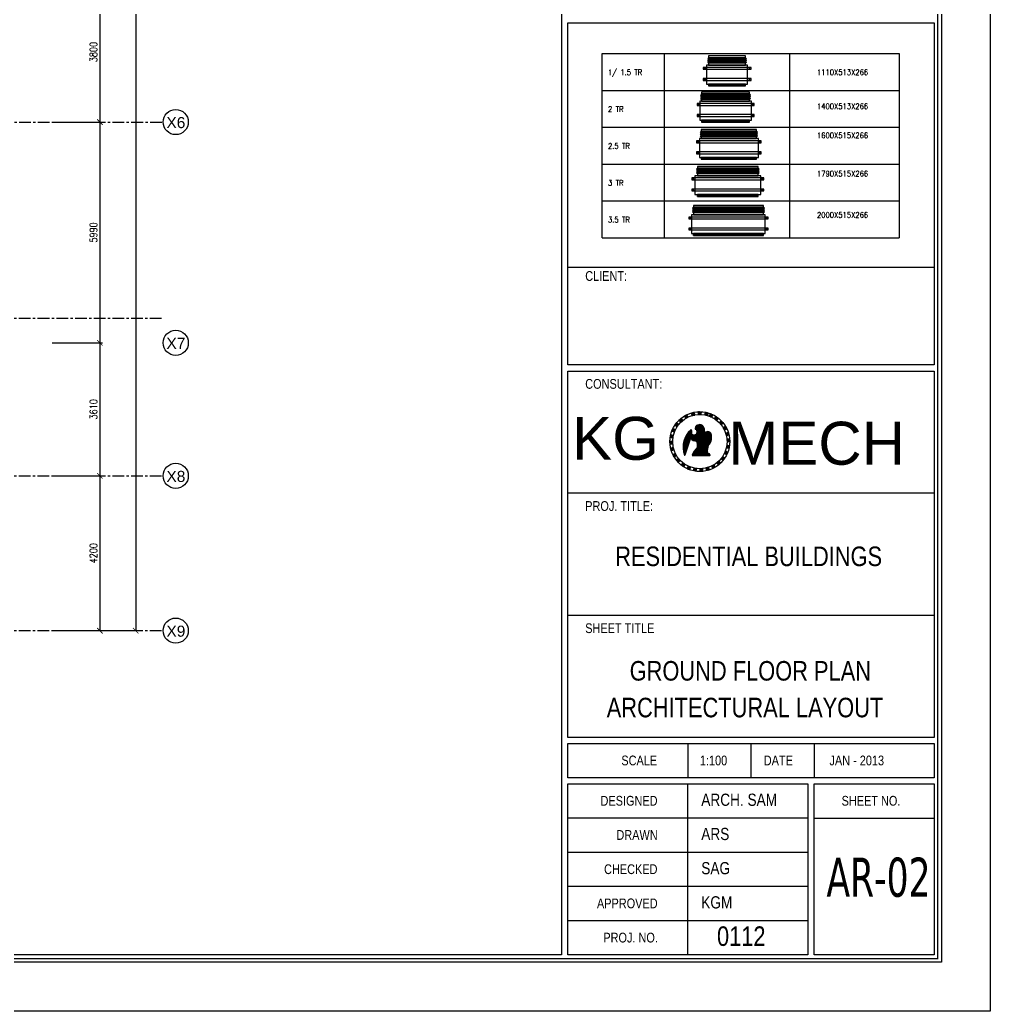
# Model space of a CAD drawing. Header units: millimetres. Extents: x -1288794 to 2153086, y -2701644 to -1428868.
# Drawn here: x 1534033 to 1560378, y -1519494 to -1492595 of the extents above; entities that cross this region are included whole.
import ezdxf
from ezdxf.enums import TextEntityAlignment as Align

# ---------------------------------------------------------------- set-up
doc = ezdxf.new("R2010")
doc.units = ezdxf.units.MM
doc.header["$LTSCALE"] = 100
doc.header["$PDMODE"] = 34
doc.linetypes.add('CENTER', pattern=[50.8, 31.75, -6.35, 6.35, -6.35])
for name, color, linetype in [('A-ANNO-DIMS', 1, 'Continuous'), ('A-ANNO-SYMB', 33, 'Continuous'), ('A-ANNO-TEXT', 8, 'Continuous'), ('A-GRID', 253, 'CENTER'), ('AC-HLTEXT', 100, 'Continuous'), ('DAIMENTION', 32, 'Continuous'), ('FCU-AC', 160, 'Continuous'), ('LOGO LINE', 7, 'Continuous'), ('LOGO1LINE', 7, 'Continuous'), ('TEXT', 4, 'Continuous')]:
    doc.layers.add(name, color=color, linetype=linetype)
doc.styles.add('ISTILO', font='sanss___.ttf', dxfattribs={"width": 0.8, "height": 400})
doc.styles.add('MKL', font='swisse.ttf')
doc.styles.add('ROMANS', font='romans.shx', dxfattribs={"width": 0.8})
doc.styles.add('SANSSERIF', font='sas_____.pfb')
doc.styles.add('TAHOMA', font='tahoma.ttf', dxfattribs={"width": 0.7})
doc.dimstyles.new('100 of DIM2', dxfattribs={"dimscale": 0, "dimtxt": 200, "dimasz": 150, "dimexe": 75, "dimexo": 200, "dimgap": 75, "dimtad": 1, "dimdec": 0, "dimrnd": 5, "dimzin": 0, "dimdsep": 46, "dimtxsty": 'ROMANS', "dimblk": 'ARCHTICK', "dimcen": 100, "dimclrd": 94, "dimclre": 94, "dimclrt": 2, "dimadec": 0, "dimazin": 0, "dimtfac": 1, "dimtdec": 0, "dimtofl": 0, "dimtmove": 2, "dimatfit": 3, "dimldrblk": 'OPEN90', "dimfxl": 75, "dimtolj": 1, "dimtzin": 0, "dimarcsym": 0})

# ---------------------------------------------------------------- blocks, each defined once
blk = doc.blocks.new('_ArchTick')
at = {"color": 0, "linetype": 'ByBlock', "const_width": 0.15}
blk.add_lwpolyline([(-0.5, -0.5), (0.5, 0.5)], dxfattribs=at)
blk = doc.blocks.new('*D576')
at = {"layer": 'A-ANNO-DIMS', "color": 94, "lineweight": -2, "ltscale": 3, "transparency": 16777216}
for p, q in [((1535025, -1473969), (1537255, -1473969)), ((1537180, -1473969), (1537180, -1509169)), ((1535025, -1509169), (1537255, -1509169))]:
    blk.add_line(p, q, dxfattribs=at)
at = {"layer": 'Defpoints', "color": 0, "ltscale": 3, "transparency": 16777216}
for p in [(1534825, -1473969), (1534825, -1509169), (1537180, -1509169)]:
    blk.add_point(p, dxfattribs=at)
at = {"layer": 'A-ANNO-DIMS', "color": 94, "lineweight": -2, "ltscale": 3, "transparency": 16777216, "xscale": 150, "yscale": 150, "zscale": 150}
for p, rotation in [((1537180, -1473969), 90), ((1537180, -1509169), 270)]:
    blk.add_blockref('_ArchTick', p, dxfattribs=dict(at, rotation=rotation))
at = {"layer": 'A-ANNO-DIMS', "color": 2, "ltscale": 3, "transparency": 16777216, "insert": (1537005, -1491569), "char_height": 200, "attachment_point": 5, "rotation": 90, "style": 'ROMANS'}
blk.add_mtext('\\A1;35200', dxfattribs=at)
blk = doc.blocks.new('_Open90')
at = {"color": 0, "linetype": 'ByBlock', "lineweight": -2}
for p, q in [((0, 0), (-1, 0)), ((-0.5, 0.5), (0, 0)), ((0, 0), (-0.5, -0.5))]:
    blk.add_line(p, q, dxfattribs=at)
blk = doc.blocks.new('*D581')
at = {"layer": 'A-ANNO-DIMS', "color": 94, "lineweight": -2, "ltscale": 3, "transparency": 16777216}
for p, q in [((1534916, -1491569), (1536282, -1491569)), ((1536207, -1491569), (1536207, -1495369)), ((1534916, -1495369), (1536282, -1495369))]:
    blk.add_line(p, q, dxfattribs=at)
at = {"layer": 'Defpoints', "color": 0, "ltscale": 3, "transparency": 16777216}
for p in [(1534716, -1491569), (1534716, -1495369), (1536207, -1495369)]:
    blk.add_point(p, dxfattribs=at)
at = {"layer": 'A-ANNO-DIMS', "color": 94, "lineweight": -2, "ltscale": 3, "transparency": 16777216, "xscale": 150, "yscale": 150, "zscale": 150}
for p, rotation in [((1536207, -1491569), 90), ((1536207, -1495369), 270)]:
    blk.add_blockref('_ArchTick', p, dxfattribs=dict(at, rotation=rotation))
at = {"layer": 'A-ANNO-DIMS', "color": 2, "ltscale": 3, "transparency": 16777216, "insert": (1536032, -1493469), "char_height": 200, "attachment_point": 5, "rotation": 90, "style": 'ROMANS'}
blk.add_mtext('\\A1;3800', dxfattribs=at)
blk = doc.blocks.new('*D582')
at = {"layer": 'A-ANNO-DIMS', "color": 94, "lineweight": -2, "ltscale": 3, "transparency": 16777216}
for p, q in [((1534916, -1495369), (1536282, -1495369)), ((1536207, -1495369), (1536207, -1501359)), ((1534916, -1501359), (1536282, -1501359))]:
    blk.add_line(p, q, dxfattribs=at)
at = {"layer": 'Defpoints', "color": 0, "ltscale": 3, "transparency": 16777216}
for p in [(1534716, -1495369), (1534716, -1501359), (1536207, -1501359)]:
    blk.add_point(p, dxfattribs=at)
at = {"layer": 'A-ANNO-DIMS', "color": 94, "lineweight": -2, "ltscale": 3, "transparency": 16777216, "xscale": 150, "yscale": 150, "zscale": 150}
for p, rotation in [((1536207, -1495369), 90), ((1536207, -1501359), 270)]:
    blk.add_blockref('_ArchTick', p, dxfattribs=dict(at, rotation=rotation))
at = {"layer": 'A-ANNO-DIMS', "color": 2, "ltscale": 3, "transparency": 16777216, "insert": (1536032, -1498364), "char_height": 200, "attachment_point": 5, "rotation": 90, "style": 'ROMANS'}
blk.add_mtext('\\A1;5990', dxfattribs=at)
blk = doc.blocks.new('*D583')
at = {"layer": 'A-ANNO-DIMS', "color": 94, "lineweight": -2, "ltscale": 3, "transparency": 16777216}
for p, q in [((1534916, -1501359), (1536282, -1501359)), ((1536207, -1501359), (1536207, -1504969)), ((1534916, -1504969), (1536282, -1504969))]:
    blk.add_line(p, q, dxfattribs=at)
at = {"layer": 'Defpoints', "color": 0, "ltscale": 3, "transparency": 16777216}
for p in [(1534716, -1501359), (1534716, -1504969), (1536207, -1504969)]:
    blk.add_point(p, dxfattribs=at)
at = {"layer": 'A-ANNO-DIMS', "color": 94, "lineweight": -2, "ltscale": 3, "transparency": 16777216, "xscale": 150, "yscale": 150, "zscale": 150}
for p, rotation in [((1536207, -1501359), 90), ((1536207, -1504969), 270)]:
    blk.add_blockref('_ArchTick', p, dxfattribs=dict(at, rotation=rotation))
at = {"layer": 'A-ANNO-DIMS', "color": 2, "ltscale": 3, "transparency": 16777216, "insert": (1536032, -1503164), "char_height": 200, "attachment_point": 5, "rotation": 90, "style": 'ROMANS'}
blk.add_mtext('\\A1;3610', dxfattribs=at)
blk = doc.blocks.new('*D584')
at = {"layer": 'A-ANNO-DIMS', "color": 94, "lineweight": -2, "ltscale": 3, "transparency": 16777216}
for p, q in [((1534916, -1504969), (1536282, -1504969)), ((1536207, -1504969), (1536207, -1509169)), ((1534916, -1509169), (1536282, -1509169))]:
    blk.add_line(p, q, dxfattribs=at)
at = {"layer": 'Defpoints', "color": 0, "ltscale": 3, "transparency": 16777216}
for p in [(1534716, -1504969), (1534716, -1509169), (1536207, -1509169)]:
    blk.add_point(p, dxfattribs=at)
at = {"layer": 'A-ANNO-DIMS', "color": 94, "lineweight": -2, "ltscale": 3, "transparency": 16777216, "xscale": 150, "yscale": 150, "zscale": 150}
for p, rotation in [((1536207, -1504969), 90), ((1536207, -1509169), 270)]:
    blk.add_blockref('_ArchTick', p, dxfattribs=dict(at, rotation=rotation))
at = {"layer": 'A-ANNO-DIMS', "color": 2, "ltscale": 3, "transparency": 16777216, "insert": (1536032, -1507069), "char_height": 200, "attachment_point": 5, "rotation": 90, "style": 'ROMANS'}
blk.add_mtext('\\A1;4200', dxfattribs=at)
blk = doc.blocks.new('fcu-1    1.5 tr')
h = blk.add_hatch()
h.set_pattern_fill('NET', color=3)
h.paths.add_polyline_path([(78733, -1589179), (77733, -1589179), (77733, -1589229), (78733, -1589229)])
at = {"color": 3}
blk.add_lwpolyline([(77733, -1589229), (78733, -1589229), (78733, -1589179), (77733, -1589179)], close=True, dxfattribs=at)
at = {"layer": 'FCU-AC', "color": 5}
for p, q in [((77733, -1588466), (77708, -1588491)), ((78758, -1588491), (77708, -1588491)), ((77733, -1588516), (77708, -1588491)), ((77733, -1588516), (77708, -1588541)), ((78758, -1588541), (77708, -1588541)), ((77733, -1588566), (77708, -1588541)), ((77733, -1588566), (77708, -1588591)), ((78758, -1588591), (77708, -1588591)), ((77733, -1588616), (77708, -1588591)), ((78733, -1588516), (77733, -1588516)), ((78733, -1588566), (77733, -1588566)), ((78758, -1588491), (78733, -1588466)), ((78758, -1588491), (78733, -1588516)), ((78758, -1588541), (78733, -1588516)), ((78758, -1588541), (78733, -1588566)), ((78758, -1588591), (78733, -1588566)), ((78758, -1588591), (78733, -1588616))]:
    blk.add_line(p, q, dxfattribs=at)
at = {"layer": 'FCU-AC', "color": 1}
for p, q in [((78733, -1588416), (77733, -1588416)), ((77733, -1588416), (77733, -1588466)), ((77733, -1588466), (78733, -1588466)), ((78733, -1588616), (77733, -1588616)), ((77733, -1588616), (77733, -1588666)), ((78733, -1588466), (78733, -1588416)), ((78733, -1588666), (78733, -1588616)), ((77733, -1588666), (78733, -1588666))]:
    blk.add_line(p, q, dxfattribs=at)
at = {"layer": 'FCU-AC'}
for p, q in [((78733, -1588466), (77733, -1588466)), ((78788, -1588666), (77678, -1588666)), ((77678, -1588666), (77678, -1589179)), ((78788, -1589179), (78788, -1588666)), ((77678, -1589179), (78788, -1589179))]:
    blk.add_line(p, q, dxfattribs=at)
at = {"layer": 'FCU-AC', "color": 2}
for p, q in [((78733, -1588516), (77733, -1588516)), ((78733, -1588566), (77733, -1588566))]:
    blk.add_line(p, q, dxfattribs=at)
at = {"layer": 'FCU-AC', "color": 6}
for points in [[(77583, -1588779), (78883, -1588779), (78883, -1588729), (77583, -1588729)], [(77583, -1589079), (78883, -1589079), (78883, -1589029), (77583, -1589029)]]:
    blk.add_lwpolyline(points, close=True, dxfattribs=at)
for centre in [(77629, -1588755), (78837, -1588755), (77629, -1589055), (78837, -1589055)]:
    blk.add_circle(centre, 12.5, dxfattribs=at)
blk = doc.blocks.new('fcu 2.5 tr')
h = blk.add_hatch()
h.set_pattern_fill('NET', color=3)
h.paths.add_polyline_path([(83172, -1587743), (81672, -1587743), (81672, -1587793), (83172, -1587793)])
at = {"layer": 'FCU-AC'}
for p, q in [((81672, -1587030), (81647, -1587055)), ((83172, -1587030), (81672, -1587030)), ((83197, -1587055), (83172, -1587030)), ((83197, -1587055), (81647, -1587055)), ((81672, -1587080), (81647, -1587055)), ((81672, -1587080), (81647, -1587105)), ((83197, -1587105), (81647, -1587105)), ((81672, -1587130), (81647, -1587105)), ((81672, -1587130), (81647, -1587155)), ((83197, -1587155), (81647, -1587155)), ((81672, -1587180), (81647, -1587155)), ((83172, -1587080), (81672, -1587080)), ((83172, -1587080), (81672, -1587080)), ((83172, -1587130), (81672, -1587130)), ((83172, -1587130), (81672, -1587130)), ((83197, -1587055), (83172, -1587080)), ((83197, -1587105), (83172, -1587080)), ((83197, -1587105), (83172, -1587130)), ((83197, -1587155), (83172, -1587130)), ((83197, -1587155), (83172, -1587180))]:
    blk.add_line(p, q, dxfattribs=at)
at = {"layer": 'FCU-AC', "color": 1}
for p, q in [((83172, -1586980), (81672, -1586980)), ((81672, -1586980), (81672, -1587030)), ((81672, -1587030), (83172, -1587030)), ((83172, -1587030), (83172, -1586980)), ((83172, -1587180), (81672, -1587180)), ((81672, -1587180), (81672, -1587230)), ((81672, -1587230), (83172, -1587230)), ((83172, -1587230), (83172, -1587180))]:
    blk.add_line(p, q, dxfattribs=at)
at = {"layer": 'FCU-AC', "color": 6}
for points in [[(81547, -1587343), (83297, -1587343), (83297, -1587293), (81547, -1587293)], [(81547, -1587643), (83297, -1587643), (83297, -1587593), (81547, -1587593)]]:
    blk.add_lwpolyline(points, close=True, dxfattribs=at)
at = {"layer": 'FCU-AC'}
blk.add_lwpolyline([(81622, -1587743), (83222, -1587743), (83222, -1587230), (81622, -1587230)], close=True, dxfattribs=at)
at = {"layer": 'FCU-AC', "color": 3}
blk.add_lwpolyline([(81672, -1587793), (83172, -1587793), (83172, -1587743), (81672, -1587743)], close=True, dxfattribs=at)
at = {"layer": 'FCU-AC', "color": 6}
for centre in [(81584, -1587318), (83259, -1587318), (81584, -1587618), (83259, -1587618)]:
    blk.add_circle(centre, 12.5, dxfattribs=at)
blk = doc.blocks.new('fcu 3 tr')
h = blk.add_hatch()
h.set_pattern_fill('NET', color=3)
h.paths.add_polyline_path([(86304, -1585367), (84654, -1585367), (84654, -1585417), (86304, -1585417)])
at = {"layer": 'FCU-AC', "color": 1}
for p, q in [((86304, -1584604), (84654, -1584604)), ((84654, -1584604), (84654, -1584654)), ((86304, -1584654), (86304, -1584604)), ((84654, -1584654), (86304, -1584654)), ((86304, -1584804), (84654, -1584804)), ((84654, -1584804), (84654, -1584854)), ((84654, -1584854), (86304, -1584854)), ((86304, -1584854), (86304, -1584804))]:
    blk.add_line(p, q, dxfattribs=at)
at = {"layer": 'FCU-AC'}
for p, q in [((84654, -1584654), (84629, -1584679)), ((86329, -1584679), (84629, -1584679)), ((84654, -1584704), (84629, -1584679)), ((84654, -1584704), (84629, -1584729)), ((86329, -1584729), (84629, -1584729)), ((84654, -1584754), (84629, -1584729)), ((84654, -1584754), (84629, -1584779)), ((86329, -1584779), (84629, -1584779)), ((84654, -1584804), (84629, -1584779)), ((86304, -1584654), (84654, -1584654)), ((86304, -1584704), (84654, -1584704)), ((86304, -1584704), (84654, -1584704)), ((86304, -1584754), (84654, -1584754)), ((86304, -1584754), (84654, -1584754)), ((86304, -1584654), (86329, -1584679)), ((86304, -1584704), (86329, -1584679)), ((86304, -1584704), (86329, -1584729)), ((86304, -1584754), (86329, -1584729)), ((86304, -1584754), (86329, -1584779)), ((86304, -1584804), (86329, -1584779))]:
    blk.add_line(p, q, dxfattribs=at)
blk.add_lwpolyline([(84584, -1585367), (86374, -1585367), (86374, -1584854), (84584, -1584854)], close=True, dxfattribs=at)
at = {"layer": 'FCU-AC', "color": 6}
for points in [[(84504, -1584967), (86454, -1584967), (86454, -1584917), (84504, -1584917)], [(84504, -1585267), (86454, -1585267), (86454, -1585217), (84504, -1585217)]]:
    blk.add_lwpolyline(points, close=True, dxfattribs=at)
at = {"layer": 'FCU-AC', "color": 3}
blk.add_lwpolyline([(84654, -1585417), (86304, -1585417), (86304, -1585367), (84654, -1585367)], close=True, dxfattribs=at)
at = {"layer": 'FCU-AC', "color": 6}
for centre in [(84544, -1584942), (86414, -1584942), (84544, -1585242), (86414, -1585242)]:
    blk.add_circle(centre, 12.5, dxfattribs=at)
blk = doc.blocks.new('fcu 3.5 tr')
at = {"layer": 'FCU-AC'}
h = blk.add_hatch(dxfattribs=at)
h.set_pattern_fill('NET', color=3)
h.paths.add_polyline_path([(100970, -1580238), (99070, -1580238), (99070, -1580288), (100970, -1580288)])
at = {"layer": 'FCU-AC', "color": 1}
for p, q in [((100970, -1579475), (99070, -1579475)), ((99070, -1579475), (99070, -1579525)), ((100970, -1579525), (100970, -1579475)), ((99070, -1579525), (100970, -1579525)), ((100970, -1579675), (99070, -1579675)), ((99070, -1579675), (99070, -1579725)), ((99070, -1579725), (100970, -1579725)), ((100970, -1579725), (100970, -1579675))]:
    blk.add_line(p, q, dxfattribs=at)
at = {"layer": 'FCU-AC'}
for p, q in [((99045, -1579550), (99070, -1579525)), ((100995, -1579550), (99045, -1579550)), ((99045, -1579550), (99070, -1579575)), ((99045, -1579600), (99070, -1579575)), ((100995, -1579600), (99045, -1579600)), ((99045, -1579600), (99070, -1579625)), ((99045, -1579650), (99070, -1579625)), ((100995, -1579650), (99045, -1579650)), ((99045, -1579650), (99070, -1579675)), ((100970, -1579525), (99070, -1579525)), ((100970, -1579575), (99070, -1579575)), ((100970, -1579575), (99070, -1579575)), ((100970, -1579625), (99070, -1579625)), ((100970, -1579625), (99070, -1579625)), ((100995, -1579550), (100970, -1579525)), ((100995, -1579550), (100970, -1579575)), ((100995, -1579600), (100970, -1579575)), ((100995, -1579600), (100970, -1579625)), ((100995, -1579650), (100970, -1579625)), ((100995, -1579650), (100970, -1579675))]:
    blk.add_line(p, q, dxfattribs=at)
blk.add_lwpolyline([(99020, -1580238), (101020, -1580238), (101020, -1579725), (99020, -1579725)], close=True, dxfattribs=at)
at = {"layer": 'FCU-AC', "color": 6}
for points in [[(98945, -1579838), (101095, -1579838), (101095, -1579788), (98945, -1579788)], [(98945, -1580138), (101095, -1580138), (101095, -1580088), (98945, -1580088)]]:
    blk.add_lwpolyline(points, close=True, dxfattribs=at)
at = {"layer": 'FCU-AC', "color": 3}
blk.add_lwpolyline([(99070, -1580288), (100970, -1580288), (100970, -1580238), (99070, -1580238)], close=True, dxfattribs=at)
at = {"layer": 'FCU-AC', "color": 6}
for centre in [(98982, -1579813), (101057, -1579813), (98982, -1580113), (101057, -1580113)]:
    blk.add_circle(centre, 12.5, dxfattribs=at)
blk = doc.blocks.new('fcu 2 tr')
h = blk.add_hatch()
h.set_pattern_fill('NET', color=3)
h.paths.add_polyline_path([(80954, -1588493), (79654, -1588493), (79654, -1588543), (80954, -1588543)])
at = {"layer": 'FCU-AC'}
for p, q in [((79654, -1587780), (79629, -1587805)), ((80979, -1587805), (79629, -1587805)), ((79654, -1587830), (79629, -1587805)), ((79654, -1587830), (79629, -1587855)), ((80954, -1587780), (79654, -1587780)), ((80954, -1587830), (79654, -1587830)), ((80954, -1587830), (79654, -1587830)), ((80954, -1587780), (80979, -1587805)), ((80954, -1587830), (80979, -1587805)), ((80954, -1587830), (80979, -1587855)), ((80979, -1587855), (79629, -1587855)), ((79654, -1587880), (79629, -1587855)), ((79654, -1587880), (79629, -1587905)), ((80979, -1587905), (79629, -1587905)), ((79654, -1587930), (79629, -1587905)), ((80954, -1587880), (79654, -1587880)), ((80954, -1587880), (79654, -1587880)), ((80954, -1587880), (80979, -1587855)), ((80954, -1587880), (80979, -1587905)), ((80954, -1587930), (80979, -1587905))]:
    blk.add_line(p, q, dxfattribs=at)
at = {"layer": 'FCU-AC', "color": 1}
for p, q in [((80954, -1587730), (79654, -1587730)), ((79654, -1587730), (79654, -1587780)), ((79654, -1587780), (80954, -1587780)), ((80954, -1587780), (80954, -1587730)), ((80954, -1587930), (79654, -1587930)), ((79654, -1587930), (79654, -1587980)), ((79654, -1587980), (80954, -1587980)), ((80954, -1587980), (80954, -1587930))]:
    blk.add_line(p, q, dxfattribs=at)
at = {"layer": 'FCU-AC', "color": 6}
for points in [[(79529, -1588093), (81079, -1588093), (81079, -1588043), (79529, -1588043)], [(79529, -1588393), (81079, -1588393), (81079, -1588343), (79529, -1588343)]]:
    blk.add_lwpolyline(points, close=True, dxfattribs=at)
at = {"layer": 'FCU-AC'}
blk.add_lwpolyline([(79604, -1588493), (81004, -1588493), (81004, -1587980), (79604, -1587980)], close=True, dxfattribs=at)
at = {"layer": 'FCU-AC', "color": 3}
blk.add_lwpolyline([(79654, -1588543), (80954, -1588543), (80954, -1588493), (79654, -1588493)], close=True, dxfattribs=at)
at = {"layer": 'FCU-AC', "color": 6}
for centre in [(79566, -1588068), (81041, -1588068), (79566, -1588368), (81041, -1588368)]:
    blk.add_circle(centre, 12.5, dxfattribs=at)

msp = doc.modelspace()

# ---------------------------------------------------------------- hatches: boundary and pattern name
h = msp.add_hatch()
h.set_pattern_fill('ANSI36', color=6, scale=36.666455, angle=25.71429, style=0)
h.set_pattern_definition([(70.71429, (1552936.35, -1506959.146), (-1.677009, 9.0844575), [11.458267, -2.291653, 0, -2.291653])])
h.paths.add_polyline_path([(1552143.5, -1503308.5, 0.0225273), (1552079.2, -1503343.1), (1552111.1, -1503409.5, -0.0247745), (1552175.3, -1503374.6)])
h = msp.add_hatch()
h.set_pattern_fill('ANSI36', color=6, scale=36.666455, angle=167.14286, style=0)
h.set_pattern_definition([(212.14286, (1553928.382, -1501492.5794), (-4.352928, -8.148113), [11.458267, -2.291653, 0, -2.291653])])
h.paths.add_polyline_path([(1552272.1, -1503259.6, -0.0225273), (1552344, -1503246.6), (1552360.4, -1503318.4, 0.0247745), (1552288.5, -1503331.1)])
h = msp.add_hatch()
h.set_pattern_fill('ANSI36', color=6, scale=36.666455, angle=180, style=0)
h.set_pattern_definition([(225, (1553329.8516, -1501217.206), (-2.4306655, -8.91244), [11.458267, -2.291653, 0, -2.291653])])
h.paths.add_polyline_path([(1552460.3, -1503228.2, -0.0225273), (1552533.2, -1503231.5), (1552533.2, -1503305.1, 0.0247745), (1552460.3, -1503301.5)])
h = msp.add_hatch()
h.set_pattern_fill('ANSI36', color=6, scale=36.666455, angle=-167.14286, style=0)
h.set_pattern_definition([(237.85714, (1552686.8917, -1501087.4032), (-0.386519, -9.229861), [11.458267, -2.291653, 0, -2.291653])])
h.paths.add_polyline_path([(1552647.5, -1503241.5, -0.0225273), (1552718, -1503260.9), (1552701.6, -1503332.7, 0.0247745), (1552631.2, -1503313)])
h = msp.add_hatch()
h.set_pattern_fill('ANSI36', color=6, scale=36.666455, angle=-25.71429, style=0)
h.set_pattern_definition([(19.28571, (1550487.463, -1506204.5415), (6.056917, 6.975205), [11.458267, -2.291653, 0, -2.291653])])
h.paths.add_polyline_path([(1552847.3, -1503308.5, 0.0225273), (1552780.1, -1503279.8), (1552748.2, -1503346.2, -0.0247745), (1552815.5, -1503374.6)])
h = msp.add_hatch()
h.set_pattern_fill('ANSI36', color=6, scale=36.666455, angle=-38.57143, style=0)
h.set_pattern_definition([(6.42857, (1550055.9853, -1505703.449), (7.4571865, 5.452531), [11.458267, -2.291653, 0, -2.291653])])
h.paths.add_polyline_path([(1553001.1, -1503405.1, 0.0225273), (1552942, -1503362.2), (1552896, -1503419.8, -0.0247745), (1552955.4, -1503462.5)])
h = msp.add_hatch()
h.set_pattern_fill('ANSI36', color=6, scale=36.666455, angle=51.42857, style=0)
h.set_pattern_definition([(96.42857, (1554159.5715, -1506478.658), (-5.452531, 7.4571865), [11.458267, -2.291653, 0, -2.291653])])
h.paths.add_polyline_path([(1551861.3, -1503533.6, 0.0225273), (1551818.3, -1503592.7), (1551875.9, -1503638.6, -0.0247745), (1551918.6, -1503579.3)])
h = msp.add_hatch()
h.set_pattern_fill('ANSI36', color=6, scale=36.666455, angle=38.57143, style=0)
h.set_pattern_definition([(83.57143, (1553575.03, -1506787.814), (-3.656445, 8.4835216), [11.458267, -2.291653, 0, -2.291653])])
h.paths.add_polyline_path([(1551989.7, -1503405.1, 0.0225273), (1551934.7, -1503453.2), (1551980.6, -1503510.8, -0.0247745), (1552035.4, -1503462.5)])
h = msp.add_hatch()
h.set_pattern_fill('ANSI31', color=6, scale=36.45, style=0)
h.set_pattern_definition([(45, (1551911.834, -1506308.6005), (-3.221755, 3.221755), [])])
h.paths.add_polyline_path([(1552418.5, -1504212.8, 0.1070133), (1552283.8, -1504413), (1552765.3, -1504413, 0.3835303), (1552772.4, -1504406.7, 0.674478), (1552715.6, -1504376.4), (1552700.1, -1504332.4, -0.1268388), (1552725.7, -1504147.3, 0.2280769), (1552812.5, -1503866.3, 0.6975506), (1552632.4, -1503805.9, 0.0308659), (1552612.5, -1503672.3, 0.880226), (1552366.5, -1503703.5), (1552388.4, -1503702.8, -1.0270626), (1552275.7, -1503836.1), (1552275.7, -1503747.1, 0.3506469), (1552257.3, -1503724.1, 0.2389572), (1552249, -1503726.2, 0.3170491), (1552082.7, -1504404.8, 0.7037758), (1552091.6, -1504404.6), (1552239.5, -1503950.3, 0.26839), (1552407.6, -1504017.3, -0.1721045)])
h = msp.add_hatch()
h.set_pattern_fill('ANSI36', color=6, scale=36.666455, angle=-51.42857, style=0)
h.set_pattern_definition([(353.57143, (1549746.829, -1505118.9075), (8.4835216, 3.656445), [11.458267, -2.291653, 0, -2.291653])])
h.paths.add_polyline_path([(1553129.5, -1503533.6, 0.0225273), (1553081.4, -1503478.6), (1553023.8, -1503524.5, -0.0247745), (1553072.2, -1503579.3)])
h = msp.add_hatch()
h.set_pattern_fill('ANSI36', color=6, scale=36.666455, angle=-64.28571, style=0)
h.set_pattern_definition([(340.71429, (1549575.497, -1504480.228), (9.0844575, 1.677009), [11.458267, -2.291653, 0, -2.291653])])
h.paths.add_polyline_path([(1553226.1, -1503687.4, 0.0225273), (1553191.5, -1503623), (1553125.1, -1503655, -0.0247745), (1553160.1, -1503719.2)])
h = msp.add_hatch()
h.set_pattern_fill('ANSI36', color=6, scale=36.666455, angle=77.14286, style=0)
h.set_pattern_definition([(122.14286, (1555053.18, -1505515.0173), (-8.148113, 4.352928), [11.458267, -2.291653, 0, -2.291653])])
h.paths.add_polyline_path([(1551704.7, -1503858.8, 0.0225273), (1551691.6, -1503930.7), (1551763.4, -1503947, -0.0247745), (1551776.1, -1503875.1)])
h = msp.add_hatch()
h.set_pattern_fill('ANSI36', color=6, scale=36.666455, angle=64.28571, style=0)
h.set_pattern_definition([(109.28571, (1554660.664, -1506047.1804), (-6.975205, 6.056917), [11.458267, -2.291653, 0, -2.291653])])
h.paths.add_polyline_path([(1551764.6, -1503687.4, 0.0225273), (1551735.9, -1503754.5), (1551802.3, -1503786.5, -0.0247745), (1551830.7, -1503719.2)])
h = msp.add_hatch()
h.set_pattern_fill('ANSI36', color=6, scale=36.666455, angle=-77.14286, style=0)
h.set_pattern_definition([(327.85714, (1549550.5803, -1503819.436), (9.229861, -0.386519), [11.458267, -2.291653, 0, -2.291653])])
h.paths.add_polyline_path([(1553286.1, -1503858.8, 0.0225273), (1553266.7, -1503788.4), (1553194.9, -1503804.8, -0.0247745), (1553214.6, -1503875.1)])
h = msp.add_hatch()
h.set_pattern_fill('ANSI36', color=6, scale=36.666455, angle=90, style=0)
h.set_pattern_definition([(135, (1555317.4374, -1504908.8536), (-8.9124403, 2.4306655), [11.458267, -2.291653, 0, -2.291653])])
h.paths.add_polyline_path([(1551684.3, -1504039.3, 0.0225273), (1551687.6, -1504112.2), (1551761.3, -1504112.2, -0.0247745), (1551757.7, -1504039.3)])
h = msp.add_hatch()
h.set_pattern_fill('ANSI36', color=6, scale=36.666455, angle=-102.85714, style=0)
h.set_pattern_definition([(302.14286, (1549937.5856, -1502563.5037), (8.148113, -4.352928), [11.458267, -2.291653, 0, -2.291653])])
h.paths.add_polyline_path([(1553286.1, -1504219.7, 0.0225273), (1553299.1, -1504147.9), (1553227.3, -1504131.5, -0.0247745), (1553214.6, -1504203.4)])
h = msp.add_hatch()
h.set_pattern_fill('ANSI36', color=6, scale=36.666455, angle=-90, style=0)
h.set_pattern_definition([(315, (1549673.328, -1503169.6674), (8.9124403, -2.4306655), [11.458267, -2.291653, 0, -2.291653])])
h.paths.add_polyline_path([(1553306.4, -1504039.3, 0.0225273), (1553303.2, -1503966.3), (1553229.5, -1503966.3, -0.0247745), (1553233.1, -1504039.3)])
h = msp.add_hatch()
h.set_pattern_fill('ANSI36', color=6, scale=36.666455, angle=102.85714, style=0)
h.set_pattern_definition([(147.85714, (1555440.1853, -1504259.085), (-9.229861, 0.386519), [11.458267, -2.291653, 0, -2.291653])])
h.paths.add_polyline_path([(1551704.7, -1504219.7, 0.0225273), (1551724.1, -1504290.2), (1551795.9, -1504273.8, -0.0247745), (1551776.1, -1504203.4)])
h = msp.add_hatch()
h.set_pattern_fill('ANSI36', color=6, scale=36.666455, angle=115.71429, style=0)
h.set_pattern_definition([(160.71429, (1555415.2684, -1503598.293), (-9.0844575, -1.677009), [11.458267, -2.291653, 0, -2.291653])])
h.paths.add_polyline_path([(1551764.6, -1504391.2, 0.0225273), (1551799.3, -1504455.5), (1551865.6, -1504423.5, -0.0247745), (1551830.7, -1504359.4)])
h = msp.add_hatch()
h.set_pattern_fill('ANSI36', color=6, scale=36.666455, angle=-128.57143, style=0)
h.set_pattern_definition([(276.42857, (1550831.194, -1501599.863), (5.452531, -7.4571865), [11.458267, -2.291653, 0, -2.291653])])
h.paths.add_polyline_path([(1553129.5, -1504545, 0.0225273), (1553172.4, -1504485.8), (1553114.8, -1504439.9, -0.0247745), (1553072.2, -1504499.2)])
h = msp.add_hatch()
h.set_pattern_fill('ANSI36', color=6, scale=36.666455, angle=-115.71429, style=0)
h.set_pattern_definition([(289.28571, (1550330.1017, -1502031.3406), (6.975205, -6.056917), [11.458267, -2.291653, 0, -2.291653])])
h.paths.add_polyline_path([(1553226.1, -1504391.2, 0.0225273), (1553254.8, -1504324), (1553188.5, -1504292, -0.0247745), (1553160.1, -1504359.4)])
h = msp.add_hatch()
h.set_pattern_fill('ANSI36', color=6, scale=36.666455, angle=128.57143, style=0)
h.set_pattern_definition([(173.57143, (1555243.9363, -1502959.6135), (-8.4835216, -3.656445), [11.458267, -2.291653, 0, -2.291653])])
h.paths.add_polyline_path([(1551861.3, -1504545, 0.0225273), (1551909.3, -1504600), (1551966.9, -1504554, -0.0247745), (1551918.6, -1504499.2)])
h = msp.add_hatch()
h.set_pattern_fill('ANSI36', color=6, scale=36.666455, angle=141.42857, style=0)
h.set_pattern_definition([(186.42857, (1554934.7803, -1502375.072), (-7.4571865, -5.452531), [11.458267, -2.291653, 0, -2.291653])])
h.paths.add_polyline_path([(1551989.7, -1504673.4, 0.0225273), (1552048.8, -1504716.3), (1552094.7, -1504658.7, -0.0247745), (1552035.4, -1504616)])
h = msp.add_hatch()
h.set_pattern_fill('ANSI36', color=6, scale=36.666455, angle=154.28571, style=0)
h.set_pattern_definition([(199.28571, (1554503.3027, -1501873.9795), (-6.056917, -6.975205), [11.458267, -2.291653, 0, -2.291653])])
h.paths.add_polyline_path([(1552143.5, -1504770, 0.0225273), (1552210.6, -1504798.7), (1552242.6, -1504732.3, -0.0247745), (1552175.3, -1504703.9)])
h = msp.add_hatch()
h.set_pattern_fill('ANSI36', color=6, scale=36.666455, angle=-154.28571, style=0)
h.set_pattern_definition([(250.71429, (1552054.4155, -1501119.375), (1.677009, -9.0844575), [11.458267, -2.291653, 0, -2.291653])])
h.paths.add_polyline_path([(1552847.3, -1504770, 0.0225273), (1552911.6, -1504735.4), (1552879.6, -1504669, -0.0247745), (1552815.5, -1504703.9)])
h = msp.add_hatch()
h.set_pattern_fill('ANSI36', color=6, scale=36.666455, angle=-141.42857, style=0)
h.set_pattern_definition([(263.57143, (1551415.7358, -1501290.707), (3.656445, -8.4835216), [11.458267, -2.291653, 0, -2.291653])])
h.paths.add_polyline_path([(1553001.1, -1504673.4, 0.0225273), (1553056.1, -1504625.3), (1553010.1, -1504567.7, -0.0247745), (1552955.4, -1504616)])
h = msp.add_hatch()
h.set_pattern_fill('ANSI36', color=6, scale=36.666455, angle=167.14286, style=0)
h.set_pattern_definition([(212.14286, (1553971.1396, -1501481.4634), (-4.352928, -8.148113), [11.458267, -2.291653, 0, -2.291653])])
h.paths.add_polyline_path([(1552314.9, -1504830, 0.0225273), (1552386.8, -1504843), (1552403.2, -1504771.2, -0.0247745), (1552331.2, -1504758.5)])
h = msp.add_hatch()
h.set_pattern_fill('ANSI36', color=6, scale=36.666455, angle=180, style=0)
h.set_pattern_definition([(225, (1553364.976, -1501217.206), (-2.4306655, -8.9124403), [11.458267, -2.291653, 0, -2.291653])])
h.paths.add_polyline_path([(1552495.4, -1504850.3, 0.0225273), (1552568.4, -1504847), (1552568.4, -1504773.4, -0.0247745), (1552495.4, -1504777)])
h = msp.add_hatch()
h.set_pattern_fill('ANSI36', color=6, scale=36.666455, angle=-167.14286, style=0)
h.set_pattern_definition([(237.85714, (1552715.207, -1501094.458), (-0.386519, -9.229861), [11.458267, -2.291653, 0, -2.291653])])
h.paths.add_polyline_path([(1552675.9, -1504830, 0.0225273), (1552746.3, -1504810.5), (1552729.9, -1504738.7, -0.0247745), (1552659.5, -1504758.5)])

# ---------------------------------------------------------------- linework, layer by layer
at = {"color": 6}
for p, q in [((1552111.1, -1503409.5), (1552079.3, -1503343.4)), ((1552111.1, -1503409.5), (1552079.3, -1503343.4)), ((1552175.3, -1503374.6), (1552143.5, -1503308.5)), ((1552175.3, -1503374.6), (1552143.5, -1503308.5)), ((1552288.5, -1503331.1), (1552272.1, -1503259.6)), ((1552288.5, -1503331.1), (1552272.1, -1503259.6)), ((1552360.4, -1503318.4), (1552344.1, -1503246.9)), ((1552460.3, -1503301.5), (1552460.3, -1503228.2)), ((1552460.3, -1503301.5), (1552460.3, -1503228.2)), ((1552533.2, -1503305.1), (1552533.2, -1503231.8)), ((1552533.2, -1503305.1), (1552533.2, -1503231.8)), ((1552631.2, -1503313), (1552647.5, -1503241.5)), ((1552631.2, -1503313), (1552647.5, -1503241.5)), ((1552701.6, -1503332.7), (1552717.9, -1503261.2)), ((1552701.6, -1503332.7), (1552717.9, -1503261.2)), ((1552815.5, -1503374.6), (1552847.3, -1503308.5)), ((1552815.5, -1503374.6), (1552847.3, -1503308.5)), ((1552896, -1503419.8), (1552941.8, -1503362.5)), ((1552896, -1503419.8), (1552941.8, -1503362.5)), ((1551875.9, -1503638.6), (1551818.6, -1503592.9)), ((1551875.9, -1503638.6), (1551818.6, -1503592.9)), ((1551918.6, -1503579.3), (1551861.3, -1503533.6)), ((1551918.6, -1503579.3), (1551861.3, -1503533.6)), ((1551980.6, -1503510.8), (1551934.9, -1503453.5)), ((1551980.6, -1503510.8), (1551934.9, -1503453.5)), ((1552035.4, -1503462.5), (1551989.7, -1503405.1)), ((1552035.4, -1503462.5), (1551989.7, -1503405.1)), ((1552955.4, -1503462.5), (1553001.1, -1503405.1)), ((1552955.4, -1503462.5), (1553001.1, -1503405.1)), ((1553023.8, -1503524.5), (1553081.2, -1503478.8)), ((1553023.8, -1503524.5), (1553081.2, -1503478.8)), ((1553072.2, -1503579.3), (1553129.5, -1503533.6)), ((1553072.2, -1503579.3), (1553129.5, -1503533.6)), ((1553125.1, -1503655), (1553191.2, -1503623.2)), ((1553125.1, -1503655), (1553191.2, -1503623.2)), ((1551776.1, -1503875.1), (1551704.7, -1503858.8)), ((1551776.1, -1503875.1), (1551704.7, -1503858.8)), ((1551802.3, -1503786.5), (1551736.2, -1503754.7)), ((1551802.3, -1503786.5), (1551736.2, -1503754.7)), ((1551830.7, -1503719.2), (1551764.6, -1503687.4)), ((1551830.7, -1503719.2), (1551764.6, -1503687.4)), ((1552275.7, -1503836.1), (1552275.7, -1503747.1)), ((1552366.5, -1503703.5), (1552388.4, -1503702.8)), ((1553160.1, -1503719.2), (1553226.1, -1503687.4)), ((1553160.1, -1503719.2), (1553226.1, -1503687.4)), ((1553194.9, -1503804.8), (1553266.3, -1503788.4)), ((1553194.9, -1503804.8), (1553266.3, -1503788.4)), ((1553214.6, -1503875.1), (1553286.1, -1503858.8)), ((1553214.6, -1503875.1), (1553286.1, -1503858.8)), ((1551757.7, -1504039.3), (1551684.3, -1504039.3)), ((1551757.7, -1504039.3), (1551684.3, -1504039.3)), ((1551761.3, -1504112.2), (1551687.9, -1504112.2)), ((1551761.3, -1504112.2), (1551687.9, -1504112.2)), ((1551763.4, -1503947), (1551691.9, -1503930.7)), ((1551763.4, -1503947), (1551691.9, -1503930.7)), ((1552239.5, -1503950.3), (1552091.6, -1504404.6)), ((1553227.3, -1504131.5), (1553298.8, -1504147.8)), ((1553227.3, -1504131.5), (1553298.8, -1504147.8)), ((1553229.5, -1503966.3), (1553302.8, -1503966.3)), ((1553229.5, -1503966.3), (1553302.8, -1503966.3)), ((1553233.1, -1504039.3), (1553306.4, -1504039.3)), ((1553233.1, -1504039.3), (1553306.4, -1504039.3)), ((1551776.1, -1504203.4), (1551704.7, -1504219.7)), ((1551776.1, -1504203.4), (1551704.7, -1504219.7)), ((1551795.9, -1504273.8), (1551724.4, -1504290.1)), ((1551795.9, -1504273.8), (1551724.4, -1504290.1)), ((1551830.7, -1504359.4), (1551764.6, -1504391.2)), ((1551830.7, -1504359.4), (1551764.6, -1504391.2)), ((1551865.6, -1504423.5), (1551799.6, -1504455.3)), ((1551865.6, -1504423.5), (1551799.6, -1504455.3)), ((1552283.8, -1504413), (1552765.3, -1504413)), ((1552700.1, -1504332.4), (1552715.6, -1504376.4)), ((1553114.8, -1504439.9), (1553172.2, -1504485.6)), ((1553114.8, -1504439.9), (1553172.2, -1504485.6)), ((1553160.1, -1504359.4), (1553226.1, -1504391.2)), ((1553160.1, -1504359.4), (1553226.1, -1504391.2)), ((1553188.5, -1504292), (1553254.5, -1504323.9)), ((1553188.5, -1504292), (1553254.5, -1504323.9)), ((1553214.6, -1504203.4), (1553286.1, -1504219.7)), ((1553214.6, -1504203.4), (1553286.1, -1504219.7)), ((1551918.6, -1504499.2), (1551861.3, -1504545)), ((1551918.6, -1504499.2), (1551861.3, -1504545)), ((1551966.9, -1504554), (1551909.6, -1504599.7)), ((1551966.9, -1504554), (1551909.6, -1504599.7)), ((1552035.4, -1504616), (1551989.7, -1504673.4)), ((1552035.4, -1504616), (1551989.7, -1504673.4)), ((1552094.7, -1504658.7), (1552049, -1504716)), ((1552094.7, -1504658.7), (1552049, -1504716)), ((1552175.3, -1504703.9), (1552143.5, -1504770)), ((1552175.3, -1504703.9), (1552143.5, -1504770)), ((1552242.6, -1504732.3), (1552210.8, -1504798.4)), ((1552242.6, -1504732.3), (1552210.8, -1504798.4)), ((1552815.5, -1504703.9), (1552847.3, -1504770)), ((1552815.5, -1504703.9), (1552847.3, -1504770)), ((1552879.6, -1504669), (1552911.5, -1504735.1)), ((1552879.6, -1504669), (1552911.5, -1504735.1)), ((1552955.4, -1504616), (1553001.1, -1504673.4)), ((1552955.4, -1504616), (1553001.1, -1504673.4)), ((1553010.1, -1504567.7), (1553055.9, -1504625.1)), ((1553010.1, -1504567.7), (1553055.9, -1504625.1)), ((1553072.2, -1504499.2), (1553129.5, -1504545)), ((1553072.2, -1504499.2), (1553129.5, -1504545)), ((1552331.2, -1504758.5), (1552314.9, -1504830)), ((1552331.2, -1504758.5), (1552314.9, -1504830)), ((1552403.2, -1504771.2), (1552386.9, -1504842.7)), ((1552403.2, -1504771.2), (1552386.9, -1504842.7)), ((1552495.4, -1504777), (1552495.4, -1504850.3)), ((1552495.4, -1504777), (1552495.4, -1504850.3)), ((1552568.4, -1504773.4), (1552568.4, -1504846.7)), ((1552568.4, -1504773.4), (1552568.4, -1504846.7)), ((1552659.5, -1504758.5), (1552675.9, -1504830)), ((1552659.5, -1504758.5), (1552675.9, -1504830)), ((1552729.9, -1504738.7), (1552746.2, -1504810.2)), ((1552729.9, -1504738.7), (1552746.2, -1504810.2))]:
    msp.add_line(p, q, dxfattribs=at)
for radius in [811.1, 737.7]:
    msp.add_circle((1552495.4, -1504039.3), radius, dxfattribs=at)
for centre, radius, start, end in [((1552491.5, -1503703.6), 125, 8.86708, 179.93696), ((1552647.2, -1504183.4), 606.4, 131.04915, 201.41384), ((1552255.2, -1503733.3), 9.44, 77.29223, 131.04915), ((1552252.1, -1503747.1), 23.6, 0, 77.29223), ((1552333.8, -1503771), 87.3, 228.24948, 51.30904), ((1551541, -1503900.3), 1095.5, 4.94242, 12.01413), ((1552711.4, -1503869.2), 101.2, 1.6654, 141.2563), ((1552477.1, -1503916.7), 339.2, 317.14623, 8.5385), ((1552381.5, -1503838.5), 180.7, 218.21967, 278.31391), ((1552137.5, -1504130.5), 292.9, 343.66509, 22.72588), ((1553071.8, -1504289.5), 374.1, 157.66136, 186.57627), ((1552087.1, -1504403.1), 4.72, 201.41384, 341.96166), ((1552813.4, -1504624), 570.1, 133.83872, 158.27138), ((1552737.9, -1504403), 34.7, 353.93332, 129.92852), ((1552765.3, -1504405.9), 7.08, 270, 353.93332)]:
    msp.add_arc(centre, radius, start, end, dxfattribs=at)
at = {"layer": 'A-ANNO-SYMB', "ltscale": 3}
for centre in [(1538266.2, -1495368.6), (1538266.2, -1501358.6), (1538266.2, -1504968.6), (1538266.2, -1509168.6)]:
    msp.add_circle(centre, 342.2, dxfattribs=at)
at = {"layer": 'A-GRID', "ltscale": 0.1}
for p, q in [((1494388.3, -1495368.6), (1537927.9, -1495368.6)), ((1494385.9, -1500687.6), (1537925.5, -1500687.6)), ((1494384.5, -1504968.6), (1537924.1, -1504968.6)), ((1494384.5, -1509168.6), (1537924.1, -1509168.6))]:
    msp.add_line(p, q, dxfattribs=at)
at = {"layer": 'DAIMENTION', "color": 3}
msp.add_line((1557906.7, -1493508.5), (1557906.7, -1498508.5), dxfattribs=at)
at = {"layer": 'FCU-AC', "color": 3}
for p, q in [((1549841.7, -1493508.5), (1557906.7, -1493508.5)), ((1549841.7, -1498508.5), (1549841.7, -1493508.5)), ((1551538.4, -1498508.5), (1551538.4, -1493508.5)), ((1554925.5, -1493508.5), (1554925.5, -1498508.5)), ((1549841.7, -1494508.5), (1557906.7, -1494508.5)), ((1549841.7, -1495508.5), (1557906.7, -1495508.5)), ((1549841.7, -1496508.5), (1557906.7, -1496508.5)), ((1549841.7, -1497508.5), (1557906.7, -1497508.5)), ((1549841.7, -1498508.5), (1557906.7, -1498508.5))]:
    msp.add_line(p, q, dxfattribs=at)
at = {"layer": 'LOGO LINE'}
msp.add_line((1548909, -1499307.1), (1558853.2, -1499307.1), dxfattribs=at)
msp.add_lwpolyline([(1560377.9, -1519493.9), (1481619.8, -1519493.9), (1481619.8, -1463806.4), (1560377.9, -1463806.4)], close=True, dxfattribs=at)
at = {"layer": 'LOGO1LINE'}
for p, q in [((1558853.2, -1505439.4), (1548909, -1505439.4)), ((1558853.2, -1508754.1), (1548909, -1508754.1)), ((1552170, -1512234.6), (1552170, -1513162.7)), ((1553883.4, -1512234.6), (1553883.4, -1513162.7)), ((1555596.8, -1512234.6), (1555596.8, -1513162.7)), ((1552170, -1517969.1), (1552170, -1513328.5)), ((1555431.1, -1514256.6), (1548909, -1514256.6)), ((1555596.8, -1514256.6), (1558853.2, -1514256.6)), ((1552170, -1515184.7), (1548909, -1515184.7)), ((1555431.1, -1515184.7), (1552170, -1515184.7)), ((1555431.1, -1516112.8), (1548909, -1516112.8)), ((1555431.1, -1517041), (1548909, -1517041))]:
    msp.add_line(p, q, dxfattribs=at)
for points in [[(1559052, -1518168), (1482945.7, -1518168), (1482945.7, -1465132.3), (1559052, -1465132.3)], [(1548743.3, -1517969.1), (1483144.6, -1517969.1), (1483144.6, -1465331.1), (1548743.3, -1465331.1)], [(1558853.2, -1501958.9), (1548909, -1501958.9), (1548909, -1492677.7), (1558853.2, -1492677.7)], [(1558853.2, -1512068.9), (1548909, -1512068.9), (1548909, -1502124.7), (1558853.2, -1502124.7)], [(1558853.2, -1513162.7), (1548909, -1513162.7), (1548909, -1512234.6), (1558853.2, -1512234.6)], [(1555431.1, -1517969.1), (1548909, -1517969.1), (1548909, -1513328.5), (1555431.1, -1513328.5)], [(1558853.2, -1517969.1), (1555596.8, -1517969.1), (1555596.8, -1513328.5), (1558853.2, -1513328.5)]]:
    msp.add_lwpolyline(points, close=True, dxfattribs=at)
at = {"layer": 'LOGO1LINE', "const_width": 39.8}
msp.add_lwpolyline([(1558952.5, -1518068.5), (1483045.2, -1518068.5), (1483045.2, -1465231.7), (1558952.5, -1465231.7)], close=True, dxfattribs=at)

# ---------------------------------------------------------------- block references
at = {"layer": 'FCU-AC'}
for name, p in [('fcu-1    1.5 tr', (1475001.9, 94841.3)), ('fcu 2 tr', (1472890.5, 93175.7))]:
    msp.add_blockref(name, p, dxfattribs=at)
at = {"layer": 'FCU-AC', "color": 3}
for name, p in [('fcu 2.5 tr', (1470861.9, 91413.6)), ('fcu 3 tr', (1467774.9, 88030.4)), ('fcu 3.5 tr', (1453252.1, 81842.5))]:
    msp.add_blockref(name, p, dxfattribs=at)

# ---------------------------------------------------------------- texts
at = {"color": 6, "style": 'MKL'}
for s, p in [('KG', (1549027.8, -1504533.8)), ('MECH', (1553268.1, -1504666.6))]:
    msp.add_text(s, height=1166.4, dxfattribs=at).set_placement(p)
at = {"layer": 'A-ANNO-TEXT', "style": 'SANSSERIF'}
for s, p in [('X6', (1538270.8, -1495533.2)), ('X7', (1538270.8, -1501523.2)), ('X8', (1538270.8, -1505133.2)), ('X9', (1538270.8, -1509333.2))]:
    msp.add_text(s, height=300, dxfattribs=at).set_placement(p, align=Align.CENTER)
at = {"layer": 'AC-HLTEXT', "style": 'ROMANS', "width": 0.9}
for s, p in [('1/ 1.5 TR ', (1550001.2, -1494093.1)), ('1110X513X266', (1555675.6, -1494093.1)), ('2 TR ', (1550001.2, -1495093.1)), ('1400X513X266', (1555675.6, -1495016.1)), ('1600X515X266', (1555675.6, -1495806.3)), ('2.5 TR ', (1550001.2, -1496093.1)), ('1790X515X266', (1555675.6, -1496844.3)), ('3 TR', (1550001.2, -1497093.1)), ('3.5 TR', (1550001.2, -1498093.1)), ('2000X515X266', (1555675.6, -1497963.7))]:
    msp.add_text(s, height=150, dxfattribs=at).set_placement(p)
at = {"layer": 'TEXT', "color": 7, "style": 'ISTILO', "width": 0.8}
for s, height, p in [('CLIENT:', 265.18, (1549383.7, -1499678.7)), ('CONSULTANT:', 265.179, (1549383.7, -1502605.4)), ('PROJ. TITLE:', 265.179, (1549383.7, -1505920)), ('SHEET TITLE', 265.179, (1549383.7, -1509234.7)), ('SCALE', 265.18, (1550364.5, -1512823.7)), ('1:100', 265.18, (1552496.6, -1512823.7)), ('DATE', 265.18, (1554231.4, -1512823.7)), ('JAN - 2013', 265.18, (1556014.6, -1512823.7)), ('ARCH. SAM', 331.47, (1552534.6, -1513922.8)), ('DESIGNED', 265.18, (1549799.1, -1513917.5)), ('SHEET NO.', 265.18, (1556344, -1513917.5)), ('DRAWN', 265.18, (1550230.7, -1514845.6)), ('ARS', 331.47, (1552534.6, -1514850.9)), ('SAG', 331.47, (1552534.6, -1515779)), ('CHECKED', 265.18, (1549895.7, -1515773.8)), ('APPROVED', 265.18, (1549702.3, -1516701.9)), ('KGM', 331.47, (1552534.6, -1516707.1)), ('PROJ. NO.', 265.18, (1549874.9, -1517630))]:
    msp.add_text(s, height=height, dxfattribs=at).set_placement(p)
for s, p in [('RESIDENTIAL BUILDINGS', (1553820.8, -1507417.4)), ('GROUND FLOOR PLAN', (1553866.4, -1510523.8)), ('ARCHITECTURAL LAYOUT', (1553721.6, -1511520.2))]:
    msp.add_text(s, height=530.357, dxfattribs=at).set_placement(p, align=Align.CENTER)
at = {"layer": 'TEXT', "color": 30}
for s, height, style, width, p in [('AR-02', 1060.71, 'TAHOMA', 0.75, (1557345.8, -1516387.9)), ('0112', 529.73, 'SANSSERIF', 0.8, (1553619.8, -1517723))]:
    msp.add_text(s, height=height, dxfattribs=dict(at, style=style, width=width)).set_placement(p, align=Align.CENTER)

# ---------------------------------------------------------------- dimensions: what is measured, and where the dimension line sits
at = {"layer": 'A-ANNO-DIMS', "ltscale": 3}
for base, p1, p2, picture, middle in [((1537179.8, -1509168.6), (1534824.7, -1473968.6), (1534824.7, -1509168.6), '*D576', (1537004.8, -1491568.6)), ((1536207.4, -1495368.6), (1534715.8, -1491568.6), (1534715.8, -1495368.6), '*D581', (1536032.4, -1493468.6)), ((1536207.4, -1501358.6), (1534715.8, -1495368.6), (1534715.8, -1501358.6), '*D582', (1536032.4, -1498363.6)), ((1536207.4, -1504968.6), (1534715.8, -1501358.6), (1534715.8, -1504968.6), '*D583', (1536032.4, -1503163.6)), ((1536207.4, -1509168.6), (1534715.8, -1504968.6), (1534715.8, -1509168.6), '*D584', (1536032.4, -1507068.6))]:
    dim = msp.add_linear_dim(base=base, p1=p1, p2=p2, angle=90, dimstyle='100 of DIM2', override={"dimscale": 1}, dxfattribs=at)
    dim.commit()
    dim.dimension.update_dxf_attribs({"geometry": picture, "text_midpoint": middle})

doc.saveas('drawing.dxf')
